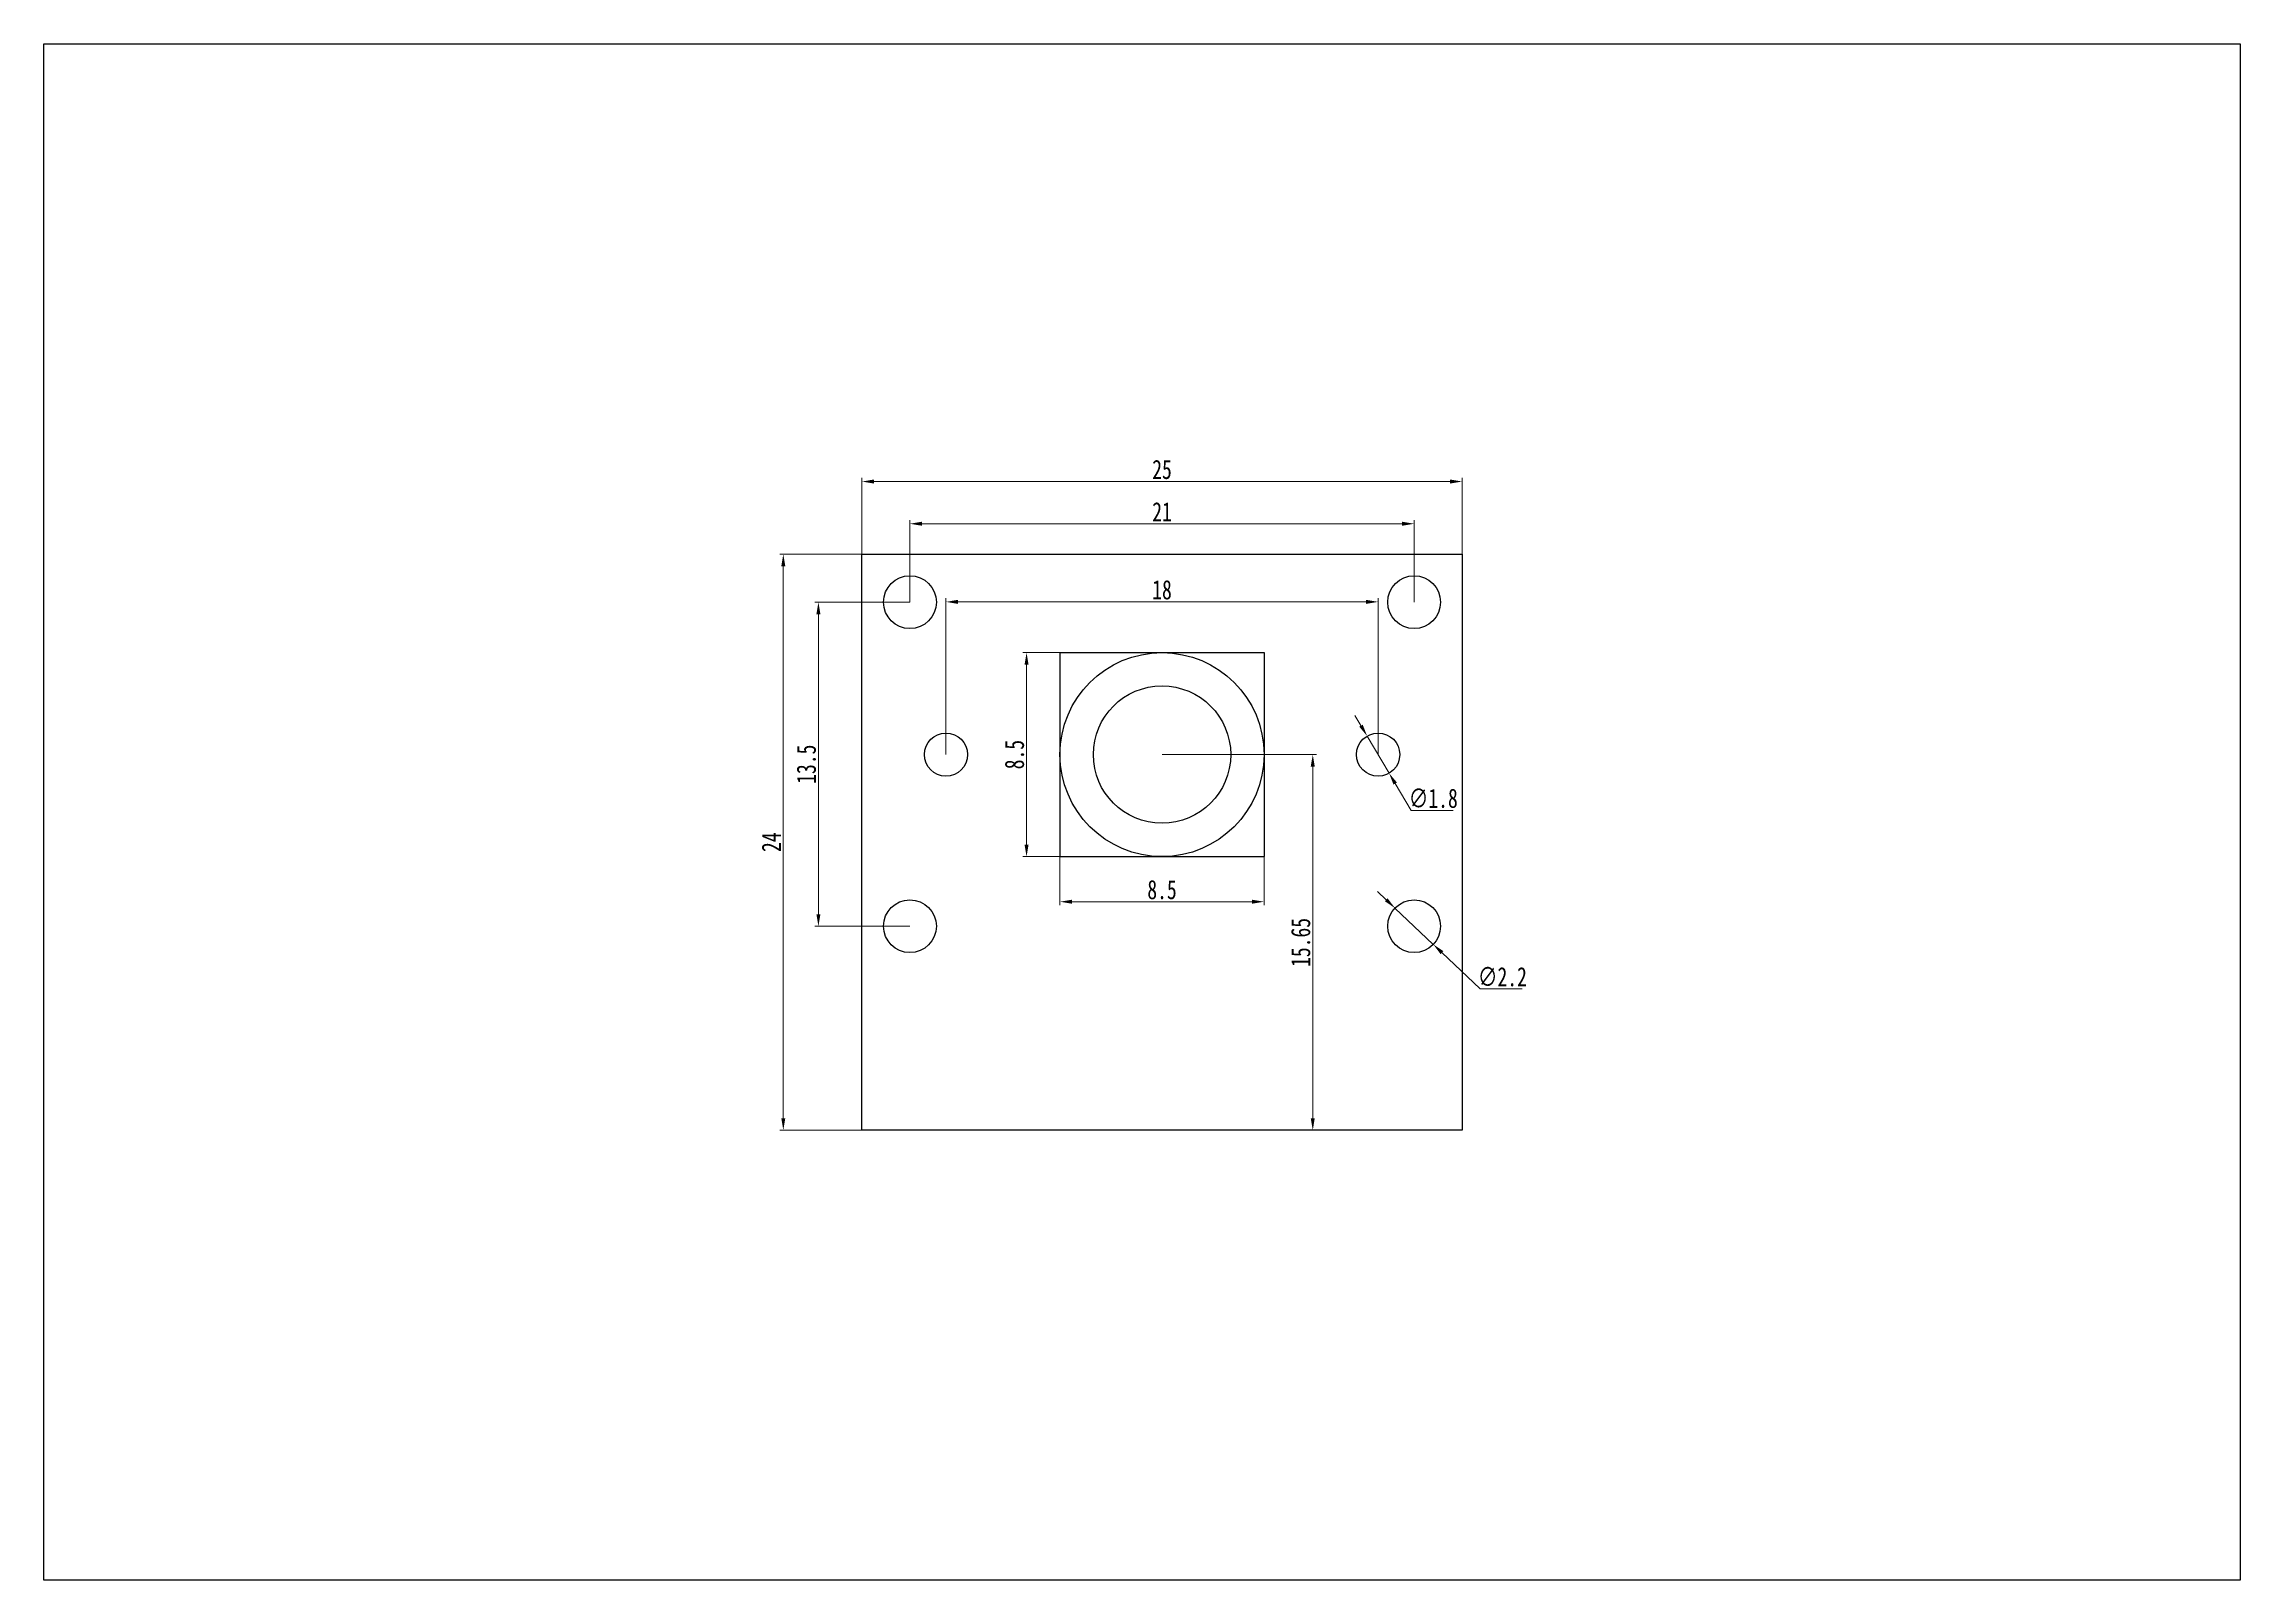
# Model space of a CAD drawing. Header units: millimetres. Extents: x -6958 to 482, y 159 to 628.
# Drawn here: x 274.7 to 366.1, y 402.6 to 466.6 of the extents above; entities outside this region: 2.
import ezdxf

# ---------------------------------------------------------------- set-up
doc = ezdxf.new("R2010")
doc.units = ezdxf.units.MM
doc.linetypes.add('CENTER', pattern=[50.8, 31.75, -6.35, 6.35, -6.35])
doc.layers.add('DIM', color=3, linetype='Continuous')
doc.layers.add('标注', color=100, linetype='CENTER')
doc.styles.add('FS', font='SimSun.ttf', dxfattribs={"width": 0.75, "height": 0.8})
doc.styles.get("Standard").update_dxf_attribs({"font": 'txt', "bigfont": 'gbcbig.shx'})
doc.dimstyles.new('123', dxfattribs={"dimscale": 0.5, "dimtxt": 1, "dimasz": 1, "dimexe": 0.3, "dimexo": 0, "dimgap": 0.2, "dimtad": 1, "dimtoh": 1, "dimzin": 9, "dimdsep": 46, "dimtxsty": 'FS', "dimcen": 0.09, "dimclrd": 3, "dimclre": 3, "dimclrt": 3, "dimadec": 1, "dimazin": 2, "dimtfac": 1, "dimtmove": 0, "dimatfit": 3, "dimfxl": 0, "dimtolj": 1, "dimtzin": 0, "dimlwd": 9, "dimlwe": 9, "dimarcsym": 0})

# ---------------------------------------------------------------- blocks, each defined once
blk = doc.blocks.new('*D33')
at = {"color": 3, "lineweight": 9, "ltscale": 0.5}
for p, q in [((308.732, 445.338), (308.732, 448.514)), ((309.232, 448.364), (333.232, 448.364)), ((333.732, 445.338), (333.732, 448.514))]:
    blk.add_line(p, q, dxfattribs=at)
at = {"color": 3, "ltscale": 0.5}
for points in [[(309.232, 448.448), (309.232, 448.281), (308.732, 448.364)], [(333.232, 448.448), (333.232, 448.281), (333.732, 448.364)]]:
    blk.add_solid(points, dxfattribs=at)
at = {"layer": 'Defpoints', "color": 0, "ltscale": 0.5}
for p in [(333.732, 448.364), (308.732, 445.338), (333.732, 445.338)]:
    blk.add_point(p, dxfattribs=at)
at = {"color": 3, "ltscale": 0.5, "insert": (321.232, 448.864), "char_height": 0.8, "attachment_point": 5, "style": 'FS'}
blk.add_mtext('\\A1;25', dxfattribs=at)
blk = doc.blocks.new('*D34')
at = {"color": 3, "lineweight": 9, "ltscale": 0.5}
for p, q in [((308.732, 445.338), (305.307, 445.338)), ((305.457, 444.838), (305.457, 421.838)), ((308.732, 421.338), (305.307, 421.338))]:
    blk.add_line(p, q, dxfattribs=at)
at = {"color": 3, "ltscale": 0.5}
for points in [[(305.374, 444.838), (305.54, 444.838), (305.457, 445.338)], [(305.374, 421.838), (305.54, 421.838), (305.457, 421.338)]]:
    blk.add_solid(points, dxfattribs=at)
at = {"layer": 'Defpoints', "color": 0, "ltscale": 0.5}
for p in [(308.732, 445.338), (305.457, 421.338), (308.732, 421.338)]:
    blk.add_point(p, dxfattribs=at)
at = {"color": 3, "ltscale": 0.5, "insert": (304.957, 433.338), "char_height": 0.8, "attachment_point": 5, "rotation": 90, "style": 'FS'}
blk.add_mtext('\\A1;24', dxfattribs=at)
blk = doc.blocks.new('*D35')
at = {"color": 3, "lineweight": 9, "ltscale": 0.5}
for p, q in [((310.732, 443.338), (310.732, 446.756)), ((311.232, 446.606), (331.232, 446.606)), ((331.732, 443.338), (331.732, 446.756))]:
    blk.add_line(p, q, dxfattribs=at)
at = {"color": 3, "ltscale": 0.5}
for points in [[(311.232, 446.689), (311.232, 446.523), (310.732, 446.606)], [(331.232, 446.689), (331.232, 446.523), (331.732, 446.606)]]:
    blk.add_solid(points, dxfattribs=at)
at = {"layer": 'Defpoints', "color": 0, "ltscale": 0.5}
for p in [(331.732, 446.606), (310.732, 443.338), (331.732, 443.338)]:
    blk.add_point(p, dxfattribs=at)
at = {"color": 3, "ltscale": 0.5, "insert": (321.232, 447.106), "char_height": 0.8, "attachment_point": 5, "style": 'FS'}
blk.add_mtext('\\A1;21', dxfattribs=at)
blk = doc.blocks.new('*D36')
at = {"color": 3, "lineweight": 9, "ltscale": 0.5}
for p, q in [((310.732, 443.338), (306.769, 443.338)), ((306.919, 442.838), (306.919, 430.338)), ((310.732, 429.838), (306.769, 429.838))]:
    blk.add_line(p, q, dxfattribs=at)
at = {"color": 3, "ltscale": 0.5}
for points in [[(306.836, 442.838), (307.003, 442.838), (306.919, 443.338)], [(306.836, 430.338), (307.003, 430.338), (306.919, 429.838)]]:
    blk.add_solid(points, dxfattribs=at)
at = {"layer": 'Defpoints', "color": 0, "ltscale": 0.5}
for p in [(310.732, 443.338), (306.919, 429.838), (310.732, 429.838)]:
    blk.add_point(p, dxfattribs=at)
at = {"color": 3, "ltscale": 0.5, "insert": (306.419, 436.588), "char_height": 0.8, "attachment_point": 5, "rotation": 90, "style": 'FS'}
blk.add_mtext('\\A1;13.5', dxfattribs=at)
blk = doc.blocks.new('*D37')
at = {"color": 3, "lineweight": 9, "ltscale": 0.5}
for p, q in [((312.232, 436.988), (312.232, 443.501)), ((312.732, 443.351), (329.732, 443.351)), ((330.232, 436.988), (330.232, 443.501))]:
    blk.add_line(p, q, dxfattribs=at)
at = {"color": 3, "ltscale": 0.5}
for points in [[(312.732, 443.435), (312.732, 443.268), (312.232, 443.351)], [(329.732, 443.435), (329.732, 443.268), (330.232, 443.351)]]:
    blk.add_solid(points, dxfattribs=at)
at = {"layer": 'Defpoints', "color": 0, "ltscale": 0.5}
for p in [(330.232, 443.351), (312.232, 436.988), (330.232, 436.988)]:
    blk.add_point(p, dxfattribs=at)
at = {"color": 3, "ltscale": 0.5, "insert": (321.232, 443.851), "char_height": 0.8, "attachment_point": 5, "style": 'FS'}
blk.add_mtext('\\A1;18', dxfattribs=at)
blk = doc.blocks.new('*D38')
at = {"color": 3, "lineweight": 9, "ltscale": 0.5}
for p, q in [((316.982, 441.238), (315.439, 441.238)), ((315.589, 440.738), (315.589, 433.238)), ((316.982, 432.738), (315.439, 432.738))]:
    blk.add_line(p, q, dxfattribs=at)
at = {"color": 3, "ltscale": 0.5}
for points in [[(315.506, 440.738), (315.673, 440.738), (315.589, 441.238)], [(315.506, 433.238), (315.673, 433.238), (315.589, 432.738)]]:
    blk.add_solid(points, dxfattribs=at)
at = {"layer": 'Defpoints', "color": 0, "ltscale": 0.5}
for p in [(316.982, 441.238), (315.589, 432.738), (316.982, 432.738)]:
    blk.add_point(p, dxfattribs=at)
at = {"color": 3, "ltscale": 0.5, "insert": (315.089, 436.988), "char_height": 0.8, "attachment_point": 5, "rotation": 90, "style": 'FS'}
blk.add_mtext('\\A1;8.5', dxfattribs=at)
blk = doc.blocks.new('*D39')
at = {"color": 3, "lineweight": 9, "ltscale": 0.5}
for p, q in [((316.982, 432.738), (316.982, 430.709)), ((325.482, 432.738), (325.482, 430.709)), ((317.482, 430.859), (324.982, 430.859))]:
    blk.add_line(p, q, dxfattribs=at)
at = {"color": 3, "ltscale": 0.5}
for points in [[(317.482, 430.942), (317.482, 430.775), (316.982, 430.859)], [(324.982, 430.942), (324.982, 430.775), (325.482, 430.859)]]:
    blk.add_solid(points, dxfattribs=at)
at = {"layer": 'Defpoints', "color": 0, "ltscale": 0.5}
for p in [(316.982, 432.738), (325.482, 432.738), (325.482, 430.859)]:
    blk.add_point(p, dxfattribs=at)
at = {"color": 3, "ltscale": 0.5, "insert": (321.232, 431.359), "char_height": 0.8, "attachment_point": 5, "style": 'FS'}
blk.add_mtext('\\A1;8.5', dxfattribs=at)
blk = doc.blocks.new('*D40')
at = {"color": 3, "lineweight": 9, "ltscale": 0.5}
for p, q in [((321.232, 436.988), (327.661, 436.988)), ((327.511, 436.488), (327.511, 421.838)), ((321.232, 421.338), (327.661, 421.338))]:
    blk.add_line(p, q, dxfattribs=at)
at = {"color": 3, "ltscale": 0.5}
for points in [[(327.427, 436.488), (327.594, 436.488), (327.511, 436.988)], [(327.427, 421.838), (327.594, 421.838), (327.511, 421.338)]]:
    blk.add_solid(points, dxfattribs=at)
at = {"layer": 'Defpoints', "color": 0, "ltscale": 0.5}
for p in [(321.232, 436.988), (321.232, 421.338), (327.511, 421.338)]:
    blk.add_point(p, dxfattribs=at)
at = {"color": 3, "ltscale": 0.5, "insert": (327.011, 429.163), "char_height": 0.8, "attachment_point": 5, "rotation": 90, "style": 'FS'}
blk.add_mtext('\\A1;15.65', dxfattribs=at)
blk = doc.blocks.new('*D41')
at = {"color": 3, "lineweight": 9, "ltscale": 0.5}
for p, q in [((330.571, 430.939), (330.208, 431.283)), ((330.934, 430.595), (332.531, 429.082)), ((334.486, 427.228), (332.893, 428.738)), ((336.232, 427.228), (334.486, 427.228))]:
    blk.add_line(p, q, dxfattribs=at)
at = {"color": 3, "ltscale": 0.5}
for points in [[(330.628, 431), (330.514, 430.879), (330.934, 430.595)], [(332.951, 428.798), (332.836, 428.677), (332.531, 429.082)]]:
    blk.add_solid(points, dxfattribs=at)
at = {"layer": 'Defpoints', "color": 0, "ltscale": 0.5}
for p in [(330.934, 430.595), (332.531, 429.082)]:
    blk.add_point(p, dxfattribs=at)
at = {"color": 3, "ltscale": 0.5, "insert": (335.409, 427.728), "char_height": 0.8, "attachment_point": 5, "style": 'FS'}
blk.add_mtext('\\A1;∅2.2', dxfattribs=at)
blk = doc.blocks.new('*D42')
at = {"color": 3, "lineweight": 9, "ltscale": 0.5}
for p, q in [((329.52, 438.194), (329.265, 438.624)), ((329.774, 437.763), (330.69, 436.214)), ((331.606, 434.664), (330.945, 435.783)), ((333.356, 434.664), (331.606, 434.664))]:
    blk.add_line(p, q, dxfattribs=at)
at = {"color": 3, "ltscale": 0.5}
for points in [[(329.591, 438.236), (329.448, 438.151), (329.774, 437.763)], [(331.016, 435.826), (330.873, 435.741), (330.69, 436.214)]]:
    blk.add_solid(points, dxfattribs=at)
at = {"layer": 'Defpoints', "color": 0, "ltscale": 0.5}
for p in [(329.774, 437.763), (330.69, 436.214)]:
    blk.add_point(p, dxfattribs=at)
at = {"color": 3, "ltscale": 0.5, "insert": (332.531, 435.164), "char_height": 0.8, "attachment_point": 5, "style": 'FS'}
blk.add_mtext('\\A1;∅1.8', dxfattribs=at)
blk = doc.blocks.new('1')
at = {"ltscale": 0.5}
for p, q in [((307.759, 354.03), (308.759, 354.03)), ((314.759, 354.03), (315.759, 354.03))]:
    blk.add_line(p, q, dxfattribs=at)
at = {"layer": 'DIM', "color": 0}
for p, q in [((315.759, 362.03), (307.759, 362.03)), ((307.759, 362.03), (307.759, 354.03)), ((315.759, 354.03), (315.759, 362.03)), ((309.259, 330.13), (309.259, 353.53)), ((314.259, 353.53), (314.259, 330.13)), ((308.319, 329.33), (308.319, 325.33)), ((308.819, 329.83), (308.959, 329.83)), ((314.699, 329.83), (314.559, 329.83)), ((315.199, 325.33), (315.199, 329.33)), ((308.819, 324.83), (314.699, 324.83))]:
    blk.add_line(p, q, dxfattribs=at)
for centre, radius, start, end in [((308.759, 353.53), 0.5, 0, 90), ((314.759, 353.53), 0.5, 90, 180), ((308.819, 329.33), 0.5, 90, 180), ((308.959, 330.13), 0.3, 270, 0), ((314.559, 330.13), 0.3, 180, 270), ((314.699, 329.33), 0.5, 360, 90), ((308.819, 325.33), 0.5, 180, 270), ((314.699, 325.33), 0.5, 270, 360)]:
    blk.add_arc(centre, radius, start, end, dxfattribs=at)

msp = doc.modelspace()

# ---------------------------------------------------------------- linework, layer by layer
at = {"ltscale": 0.5}
for p, q in [((308.732, 421.338), (308.732, 445.338)), ((308.732, 445.338), (333.732, 445.338)), ((333.732, 445.338), (333.732, 421.338)), ((316.982, 441.238), (325.482, 441.238)), ((316.982, 441.238), (316.982, 432.738)), ((325.482, 441.238), (325.482, 432.738)), ((316.982, 432.738), (325.482, 432.738)), ((333.732, 421.338), (308.732, 421.338))]:
    msp.add_line(p, q, dxfattribs=at)
msp.add_lwpolyline([(274.66, 466.596), (366.136, 466.596), (366.136, 402.598), (274.66, 402.598)], close=True, dxfattribs=at)
for centre, radius in [((310.732, 443.338), 1.1), ((331.732, 443.338), 1.1), ((321.232, 436.988), 4.25), ((321.232, 436.988), 2.861), ((312.232, 436.988), 0.9), ((330.232, 436.988), 0.9), ((310.732, 429.838), 1.1), ((331.732, 429.838), 1.1)]:
    msp.add_circle(centre, radius, dxfattribs=at)

# ---------------------------------------------------------------- block references
at = {"layer": 'DIM', "color": 0, "rotation": 180}
msp.add_blockref('1', (-6642.599, 953.294), dxfattribs=at)

# ---------------------------------------------------------------- texts
at = {"layer": '标注', "insert": (481.622, 158.697), "char_height": 1, "attachment_point": 1}
msp.add_mtext('\\A1;', dxfattribs=at)

# ---------------------------------------------------------------- dimensions: what is measured, and where the dimension line sits
at = {"ltscale": 0.5}
for base, p1, p2, picture, middle in [((333.732, 448.364), (308.732, 445.338), (333.732, 445.338), '*D33', (321.232, 448.864)), ((331.732, 446.606), (310.732, 443.338), (331.732, 443.338), '*D35', (321.232, 447.106)), ((330.232, 443.351), (312.232, 436.988), (330.232, 436.988), '*D37', (321.232, 443.851)), ((325.482, 430.859), (316.982, 432.738), (325.482, 432.738), '*D39', (321.232, 431.359))]:
    dim = msp.add_linear_dim(base=base, p1=p1, p2=p2, dimstyle='123', override={"dimfxl": 0.2}, dxfattribs=at)
    dim.commit()
    dim.dimension.update_dxf_attribs({"geometry": picture, "text_midpoint": middle})
for base, p1, p2, picture, middle in [((305.457, 421.338), (308.732, 445.338), (308.732, 421.338), '*D34', (304.957, 433.338)), ((306.919, 429.838), (310.732, 443.338), (310.732, 429.838), '*D36', (306.419, 436.588)), ((315.589, 432.738), (316.982, 441.238), (316.982, 432.738), '*D38', (315.089, 436.988)), ((327.511, 421.338), (321.232, 436.988), (321.232, 421.338), '*D40', (327.011, 429.163))]:
    dim = msp.add_linear_dim(base=base, p1=p1, p2=p2, angle=90, dimstyle='123', override={"dimfxl": 0.2}, dxfattribs=at)
    dim.commit()
    dim.dimension.update_dxf_attribs({"geometry": picture, "text_midpoint": middle})
dim = msp.add_diameter_dim_2p(p1=(329.774, 437.763), p2=(330.69, 436.214), dimstyle='123', override={"dimfxl": 0.2}, dxfattribs=at)
dim.commit()
dim.dimension.update_dxf_attribs({"geometry": '*D42', "text_midpoint": (332.531, 435.164)})
dim = msp.add_diameter_dim_2p(p1=(330.934, 430.595), p2=(332.531, 429.082), dimstyle='123', override={"dimfxl": 0.2}, dxfattribs=at)
dim.commit()
dim.dimension.update_dxf_attribs({"geometry": '*D41', "text_midpoint": (335.409, 427.228), "dimtype": 163})

doc.saveas('drawing.dxf')
